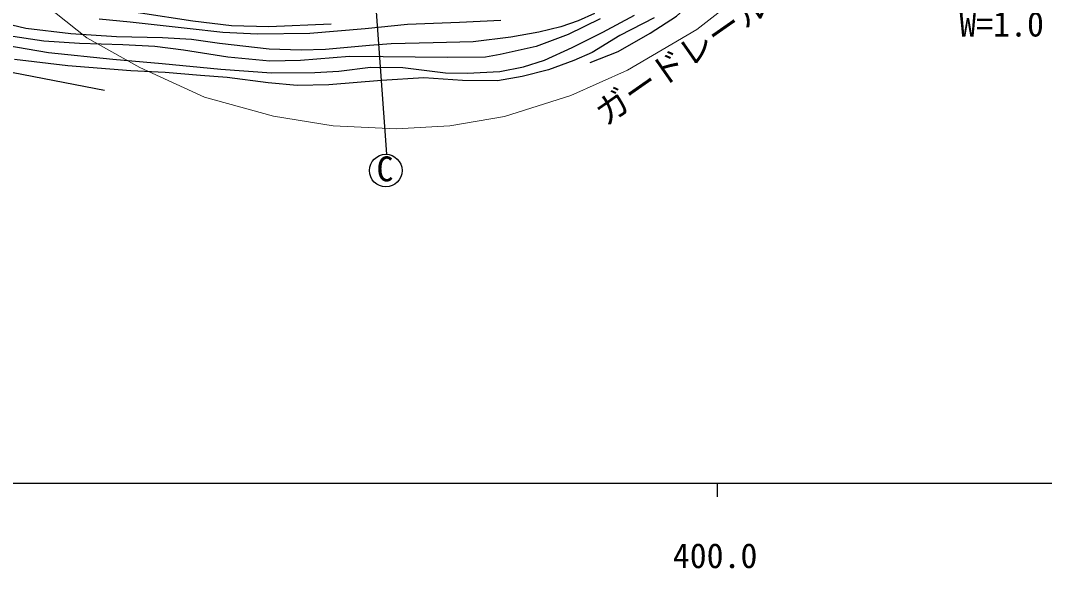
# Model space of a CAD drawing. Units: millimetres at full size, sheet at 1:1000; details may follow other scales. Extents: x 40000 to 680000, y 20000 to 380000.
# Drawn here: x 416645 to 492124, y 198715 to 239086 of the extents above; entities that cross this region are included whole.
import ezdxf
from ezdxf.enums import TextEntityAlignment as Align

# ---------------------------------------------------------------- set-up
doc = ezdxf.new("R2010")
doc.units = ezdxf.units.MM
doc.header["$LTSCALE"] = 1000
for name, color, linetype, lineweight in [('M-BGD', 7, 'Continuous', 25), ('M-STR-HTXT', 7, 'Continuous', 13), ('M-STR-STRC', 7, 'Continuous', 25), ('M-TTL-BAND', 7, 'Continuous', 25)]:
    doc.layers.add(name, color=color, linetype=linetype, lineweight=lineweight)
doc.styles.add('ＭＳ ゴシック', font='')
doc.styles.get('ＭＳ ゴシック').set_extended_font_data('MS Gothic')

msp = doc.modelspace()

# ---------------------------------------------------------------- linework, layer by layer
at = {"layer": 'M-BGD'}
for points in [[(395221, 265808), (396682, 264236), (397778, 262667), (398799, 261049), (400220, 258708), (401465, 256592), (402299, 254891), (403660, 252025), (404717, 249676), (405808, 247941), (407261, 246064), (408941, 244498), (410928, 243240), (413109, 242214), (414153, 241844), (415918, 241208), (417827, 240715), (421671, 240209), (425501, 239639), (429357, 239068), (432193, 238721), (434948, 238640), (439538, 238843)], [(458631, 235998), (460690, 236799), (463059, 238146), (465004, 239397), (467778, 241938), (469684, 244844), (470493, 246057), (471899, 247789), (472872, 249018), (473962, 250613), (474857, 251877), (476024, 253355)], [(458959, 239602), (457756, 239053), (456480, 238608), (454844, 238219), (452795, 237848), (450019, 237507), (447051, 237433), (443958, 237357), (442370, 237238), (439134, 236942), (437338, 236897), (434978, 236986), (431320, 237386), (429257, 237683), (427120, 237801), (423731, 237891), (420361, 238113), (417032, 238499), (414939, 238989)], [(415559, 237260), (418711, 236729), (423444, 236225), (427094, 235911), (431418, 235505), (435143, 235241), (438353, 235266), (440109, 235365), (442450, 235655), (444817, 235630), (447963, 235227), (449579, 235203), (451971, 235329), (453733, 235681), (455268, 236159), (457307, 237103), (459573, 238222), (461905, 239469)], [(463347, 239276), (460826, 237985), (458775, 236739), (457440, 236136), (455552, 235456), (453614, 234953), (451809, 234649), (449216, 234674), (446372, 234862), (443247, 234674), (439382, 234347), (437049, 234293), (434913, 234489), (431878, 234883), (429902, 235043), (427303, 235256), (424775, 235381), (420139, 235756), (416204, 236218)], [(459367, 239197), (457013, 238052), (454654, 237180), (452011, 236588), (450928, 236375), (448096, 236349), (443383, 236412), (440903, 236424), (437291, 236148), (435020, 236097), (431936, 236387), (428663, 236890), (426549, 237167), (424181, 237293), (421005, 237381), (418374, 237569), (415589, 237987)], [(422444, 239211), (424730, 238985), (428919, 238510), (431568, 238238), (434104, 238102), (437984, 238145), (442060, 238485), (445162, 238824), (449011, 238960), (452044, 239118)], [(416094, 235258), (422826, 233963)]]:
    msp.add_lwpolyline(points, dxfattribs=at)
at = {"layer": 'M-STR-HTXT', "lineweight": 25}
msp.add_line((442815, 240401), (443611, 229230), dxfattribs=at)
at = {"layer": 'M-STR-HTXT'}
msp.add_lwpolyline([(417719, 240857), (421533, 237799), (425448, 235622), (430214, 233445), (435296, 232026), (439684, 231332), (444324, 231111), (448302, 231332), (452322, 232025), (457215, 233570), (461382, 235432), (466496, 238429), (469589, 240858), (474526, 245913), (483541, 258240)], dxfattribs=at)
at = {"layer": 'M-STR-STRC'}
msp.add_circle((443572, 228031), 1200, dxfattribs=at)
at = {"layer": 'M-TTL-BAND'}
for p, q in [((40000, 205000), (579000, 205000)), ((468000, 205000), (468000, 204000))]:
    msp.add_line(p, q, dxfattribs=at)

# ---------------------------------------------------------------- texts
at = {"layer": 'M-STR-HTXT', "style": 'ＭＳ ゴシック'}
msp.add_text('ガードレール', height=1833, rotation=34.964, dxfattribs=at).set_placement((460100, 230827), align=Align.BOTTOM_LEFT)
msp.add_text('W=1.0 H=1.7 L=90.1', height=1833, dxfattribs=at).set_placement((485847, 237355), align=Align.BOTTOM_LEFT)
at = {"layer": 'M-STR-STRC', "style": 'ＭＳ ゴシック'}
msp.add_text('C', height=1833, dxfattribs=at).set_placement((442889, 226690), align=Align.BOTTOM_LEFT)
at = {"layer": 'M-TTL-BAND', "style": 'ＭＳ ゴシック'}
msp.add_text('400.0', height=1833, dxfattribs=at).set_placement((467844, 198195), align=Align.BOTTOM_CENTER)

doc.saveas('drawing.dxf')
